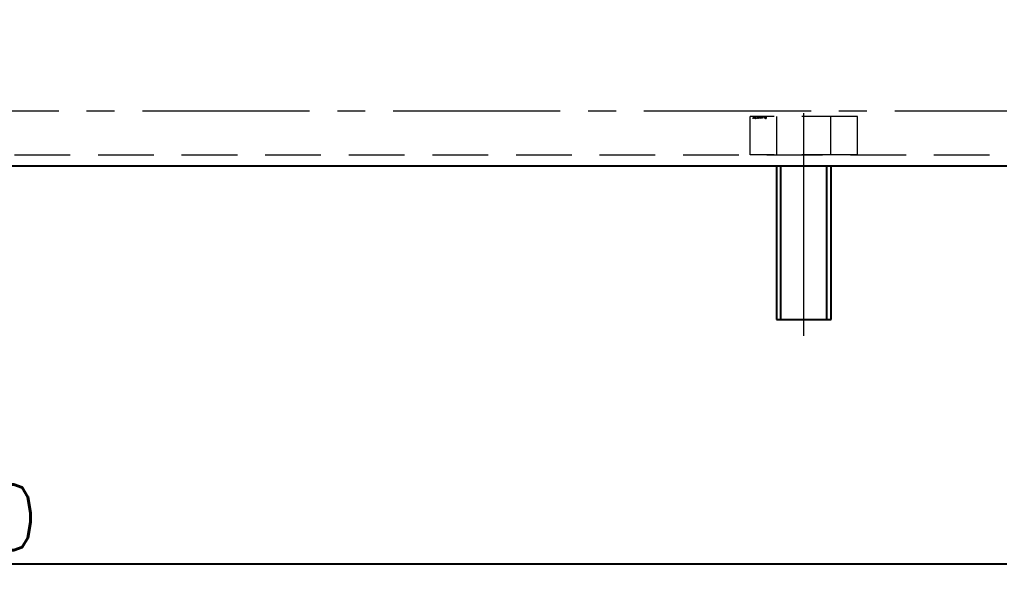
# Model space of a CAD drawing. Header units: millimetres. Extents: x 0 to 3313, y -19 to 2332.
# Drawn here: x 1769.6 to 1948.3, y 1671.9 to 1776.2 of the extents above; entities that cross this region are included whole.
import ezdxf

# ---------------------------------------------------------------- set-up
doc = ezdxf.new("R2010")
doc.units = ezdxf.units.MM
doc.header["$LTSCALE"] = 1.6
doc.header["$PDMODE"] = 99
doc.header["$PDSIZE"] = 1
doc.linetypes.add('CENTER2', pattern=[28.575, 19.05, -3.175, 3.175, -3.175])
doc.linetypes.add('HIDDEN', pattern=[9.525, 6.35, -3.175])
for name, color, linetype, lineweight in [('04_HIDDEN', 2, 'HIDDEN', 13), ('05_CENTER', 4, 'CENTER2', 13), ('08_DIM', 3, 'Continuous', 13)]:
    doc.layers.add(name, color=color, linetype=linetype, lineweight=lineweight)
doc.layers.add('10_DRAFT', color=8, linetype='Continuous', lineweight=0, plot=False)
doc.styles.add('KSS_TXT', font='txt.shx', dxfattribs={"bigfont": 'extfont2.shx'})
doc.styles.add('KSS_TXT_L', font='txt.shx', dxfattribs={"height": 3, "bigfont": 'extfont2.shx'})
doc.dimstyles.new('KSS_DIM', dxfattribs={"dimscale": 4, "dimtxt": 3, "dimasz": 2.5, "dimexe": 1.25, "dimexo": 0.625, "dimtad": 1, "dimdsep": 46, "dimtxsty": 'KSS_TXT', "dimblk": 'OPEN30', "dimcen": 0, "dimazin": 2, "dimtfac": 0.75, "dimtmove": 0, "dimatfit": 3, "dimldrblk": 'OPEN30', "dimfxl": 1.25, "dimtolj": 1, "dimarcsym": 0})

# ---------------------------------------------------------------- blocks, each defined once
blk = doc.blocks.new('_Open30')
at = {"color": 0, "linetype": 'ByBlock', "lineweight": -2}
for p, q in [((-1, 0.268), (0, 0)), ((0, 0), (-1, -0.268)), ((0, 0), (-1, 0))]:
    blk.add_line(p, q, dxfattribs=at)
blk = doc.blocks.new('*D191')
at = {"layer": '08_DIM', "color": 0, "lineweight": -2, "transparency": 16777216}
for p, q in [((722.6, 1747.67), (722.6, 1671.9)), ((2782.6, 1747.67), (2782.6, 1671.9)), ((732.6, 1676.9), (2772.6, 1676.9))]:
    blk.add_line(p, q, dxfattribs=at)
at = {"layer": 'Defpoints', "color": 0, "transparency": 16777216}
for p in [(722.6, 1750.17), (2782.6, 1750.17), (2782.6, 1676.9)]:
    blk.add_point(p, dxfattribs=at)
at = {"layer": '08_DIM', "color": 0, "lineweight": -2, "transparency": 16777216, "xscale": 10, "yscale": 10, "zscale": 10, "rotation": 180}
blk.add_blockref('_Open30', (722.6, 1676.9), dxfattribs=at)
at = {"layer": '08_DIM', "color": 0, "lineweight": -2, "transparency": 16777216, "xscale": 10, "yscale": 10, "zscale": 10}
blk.add_blockref('_Open30', (2782.6, 1676.9), dxfattribs=at)
at = {"layer": '08_DIM', "color": 0, "transparency": 16777216, "insert": (1752.6, 1685.4), "char_height": 12, "attachment_point": 5, "style": 'KSS_TXT'}
blk.add_mtext('\\A1;2060', dxfattribs=at)
blk = doc.blocks.new('A$C742A68D0_1')
at = {"color": 0, "linetype": 'CENTER2'}
blk.add_line((0, -33), (0, 10), dxfattribs=at)
at = {"color": 0}
for p, q in [((-9.81, 7), (9.81, 7)), ((-9.81, 0), (-9.81, 7)), ((-4.91, 0), (-4.91, 7)), ((4.91, 0), (4.91, 7)), ((9.81, 0), (9.81, 7)), ((-9.81, 0), (9.81, 0))]:
    blk.add_line(p, q, dxfattribs=at)
at = {"color": 0, "linetype": 'HIDDEN'}
for p, q in [((-5, -30), (-5, 0)), ((-4.19, -30), (-4.19, 0)), ((4.19, -30), (4.19, 0)), ((5, -30), (5, 0)), ((-5, -30), (5, -30))]:
    blk.add_line(p, q, dxfattribs=at)
at = {"layer": '10_DRAFT', "style": 'KSS_TXT_L'}
blk.add_text('BT-M10x30L', height=0.3, dxfattribs=at).set_placement((6.81, 6.66))

msp = doc.modelspace()

# ---------------------------------------------------------------- linework, layer by layer
for p, q in [((1907.6, 1749.514), (1907.6, 1721.514)), ((1908.412, 1721.514), (1908.412, 1749.514)), ((1916.788, 1721.514), (1916.788, 1749.514)), ((1917.6, 1721.514), (1917.6, 1749.514)), ((1907.6, 1721.514), (1917.6, 1721.514))]:
    msp.add_line(p, q)
at = {"color": 0}
msp.add_lwpolyline([(802.6, 1749.514), (2702.6, 1749.514)], dxfattribs=at)
at = {"layer": '04_HIDDEN'}
msp.add_line((747.6, 1751.514), (2757.6, 1751.514), dxfattribs=at)
at = {"layer": '05_CENTER'}
msp.add_line((1912.6, 1744.053), (1912.6, 1757.085), dxfattribs=at)
msp.add_lwpolyline([(722.6, 1839.514), (2782.6, 1839.514), (2782.6, 1759.514), (722.6, 1759.514)], close=True, dxfattribs=at)

# ---------------------------------------------------------------- block references
at = {"layer": '04_HIDDEN', "xscale": -1}
msp.add_blockref('A$C742A68D0_1', (1912.6, 1751.514), dxfattribs=at)

# ---------------------------------------------------------------- dimensions: what is measured, and where the dimension line sits
at = {"layer": '08_DIM'}
dim = msp.add_linear_dim(base=(2782.6, 1676.897), p1=(722.6, 1750.173), p2=(2782.6, 1750.173), dimstyle='KSS_DIM', override={"dimscale": 4}, dxfattribs=at)
dim.commit()
dim.dimension.update_dxf_attribs({"geometry": '*D191', "text_midpoint": (1752.6, 1685.397)})

doc.saveas('drawing.dxf')
